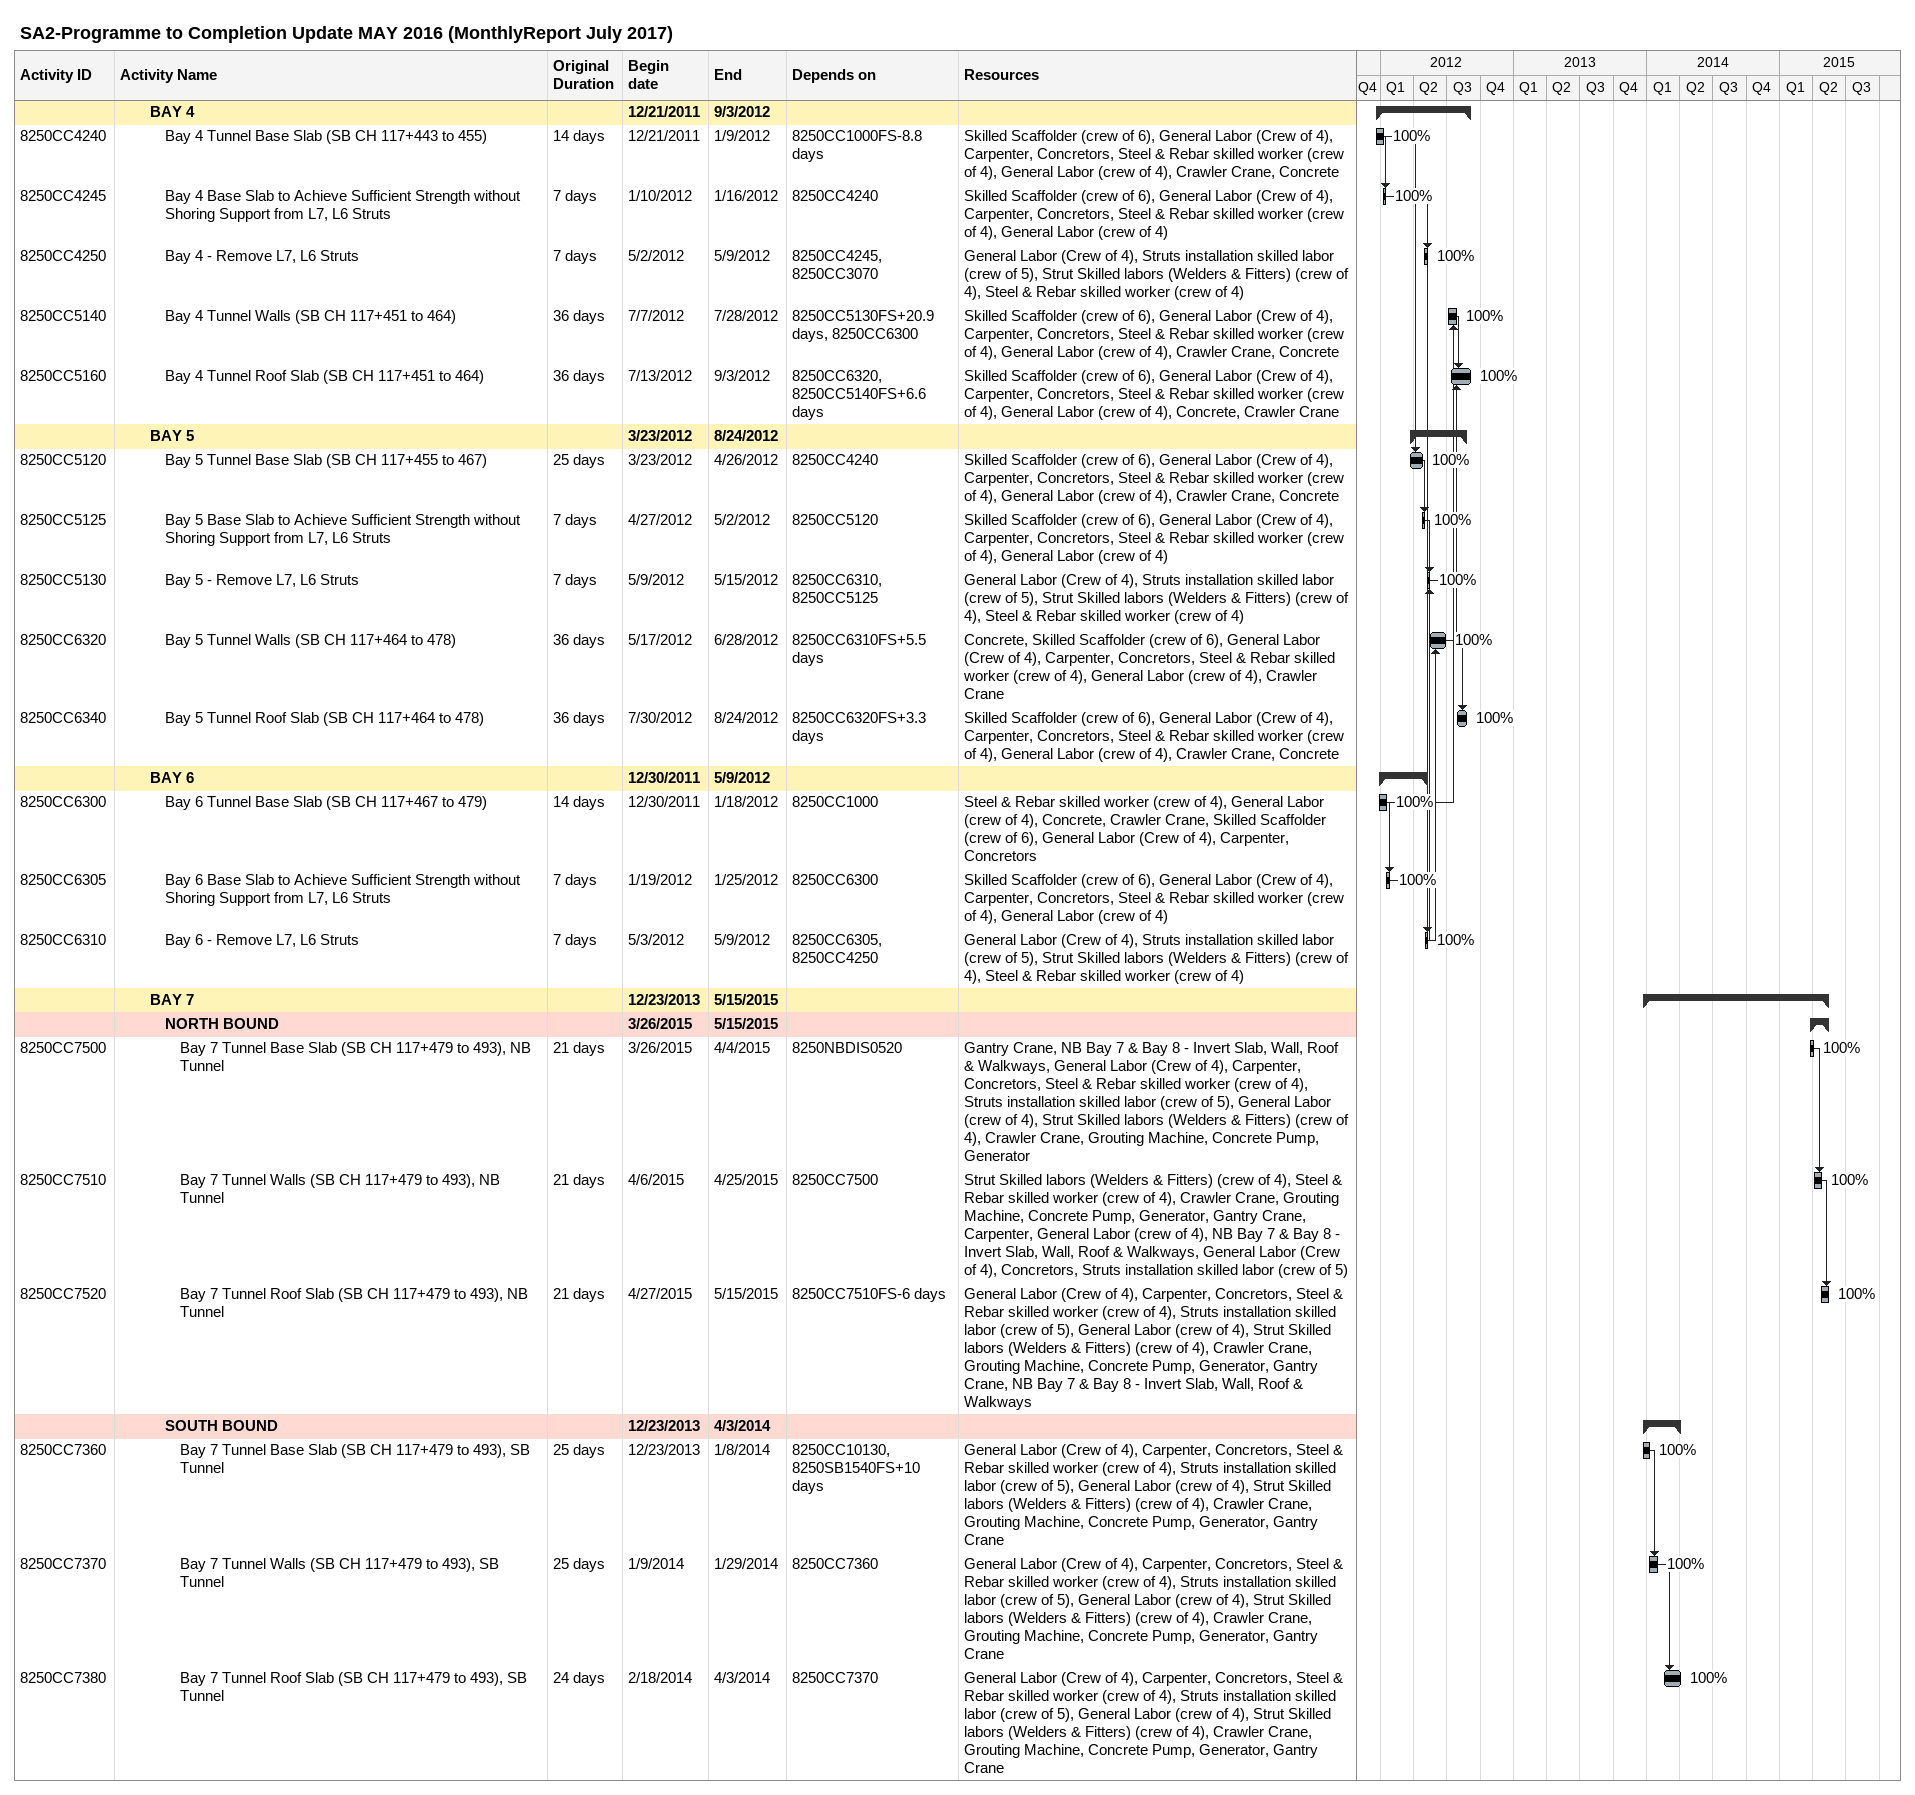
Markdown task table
SA2-Programme to Completion Update MAY 2016 (MonthlyReport July 2017)

| ID | Level | Task | Original duration | Start | Finish | Predecessors | Resources | % complete |
|---|---|---|---|---|---|---|---|---|
|  | 3 | **BAY 4** |  | 2011-12-21 | 2012-09-03 |  |  |  |
| 8250CC4240 | 4 | Bay 4 Tunnel Base Slab (SB CH 117+443 to 455) | 14d | 2011-12-21 | 2012-01-09 | 8250CC1000FS-8.8d | Skilled Scaffolder (crew of 6), General Labor (Crew of 4), Carpenter, Concretors, Steel & Rebar skilled worker (crew of 4), General Labor (crew of 4), Crawler Crane, Concrete | 100 |
| 8250CC4245 | 4 | Bay 4 Base Slab to Achieve Sufficient Strength without Shoring Support from L7, L6 Struts | 7d | 2012-01-10 | 2012-01-16 | 8250CC4240 | Skilled Scaffolder (crew of 6), General Labor (Crew of 4), Carpenter, Concretors, Steel & Rebar skilled worker (crew of 4), General Labor (crew of 4) | 100 |
| 8250CC4250 | 4 | Bay 4 - Remove L7, L6 Struts | 7d | 2012-05-02 | 2012-05-09 | 8250CC4245, 8250CC3070 | General Labor (Crew of 4), Struts installation skilled labor (crew of 5), Strut Skilled labors (Welders & Fitters) (crew of 4), Steel & Rebar skilled worker (crew of 4) | 100 |
| 8250CC5140 | 4 | Bay 4 Tunnel Walls (SB CH 117+451 to 464) | 36d | 2012-07-07 | 2012-07-28 | 8250CC5130FS+20.9d, 8250CC6300 | Skilled Scaffolder (crew of 6), General Labor (Crew of 4), Carpenter, Concretors, Steel & Rebar skilled worker (crew of 4), General Labor (crew of 4), Crawler Crane, Concrete | 100 |
| 8250CC5160 | 4 | Bay 4 Tunnel Roof Slab (SB CH 117+451 to 464) | 36d | 2012-07-13 | 2012-09-03 | 8250CC6320, 8250CC5140FS+6.6d | Skilled Scaffolder (crew of 6), General Labor (Crew of 4), Carpenter, Concretors, Steel & Rebar skilled worker (crew of 4), General Labor (crew of 4), Concrete, Crawler Crane | 100 |
|  | 3 | **BAY 5** |  | 2012-03-23 | 2012-08-24 |  |  |  |
| 8250CC5120 | 4 | Bay 5 Tunnel Base Slab (SB CH 117+455 to 467) | 25d | 2012-03-23 | 2012-04-26 | 8250CC4240 | Skilled Scaffolder (crew of 6), General Labor (Crew of 4), Carpenter, Concretors, Steel & Rebar skilled worker (crew of 4), General Labor (crew of 4), Crawler Crane, Concrete | 100 |
| 8250CC5125 | 4 | Bay 5 Base Slab to Achieve Sufficient Strength without Shoring Support from L7, L6 Struts | 7d | 2012-04-27 | 2012-05-02 | 8250CC5120 | Skilled Scaffolder (crew of 6), General Labor (Crew of 4), Carpenter, Concretors, Steel & Rebar skilled worker (crew of 4), General Labor (crew of 4) | 100 |
| 8250CC5130 | 4 | Bay 5 - Remove L7, L6 Struts | 7d | 2012-05-09 | 2012-05-15 | 8250CC6310, 8250CC5125 | General Labor (Crew of 4), Struts installation skilled labor (crew of 5), Strut Skilled labors (Welders & Fitters) (crew of 4), Steel & Rebar skilled worker (crew of 4) | 100 |
| 8250CC6320 | 4 | Bay 5 Tunnel Walls (SB CH 117+464 to 478) | 36d | 2012-05-17 | 2012-06-28 | 8250CC6310FS+5.5d | Concrete, Skilled Scaffolder (crew of 6), General Labor (Crew of 4), Carpenter, Concretors, Steel & Rebar skilled worker (crew of 4), General Labor (crew of 4), Crawler Crane | 100 |
| 8250CC6340 | 4 | Bay 5 Tunnel Roof Slab (SB CH 117+464 to 478) | 36d | 2012-07-30 | 2012-08-24 | 8250CC6320FS+3.3d | Skilled Scaffolder (crew of 6), General Labor (Crew of 4), Carpenter, Concretors, Steel & Rebar skilled worker (crew of 4), General Labor (crew of 4), Crawler Crane, Concrete | 100 |
|  | 3 | **BAY 6** |  | 2011-12-30 | 2012-05-09 |  |  |  |
| 8250CC6300 | 4 | Bay 6 Tunnel Base Slab (SB CH 117+467 to 479) | 14d | 2011-12-30 | 2012-01-18 | 8250CC1000 | Steel & Rebar skilled worker (crew of 4), General Labor (crew of 4), Concrete, Crawler Crane, Skilled Scaffolder (crew of 6), General Labor (Crew of 4), Carpenter, Concretors | 100 |
| 8250CC6305 | 4 | Bay 6 Base Slab to Achieve Sufficient Strength without Shoring Support from L7, L6 Struts | 7d | 2012-01-19 | 2012-01-25 | 8250CC6300 | Skilled Scaffolder (crew of 6), General Labor (Crew of 4), Carpenter, Concretors, Steel & Rebar skilled worker (crew of 4), General Labor (crew of 4) | 100 |
| 8250CC6310 | 4 | Bay 6 - Remove L7, L6 Struts | 7d | 2012-05-03 | 2012-05-09 | 8250CC6305, 8250CC4250 | General Labor (Crew of 4), Struts installation skilled labor (crew of 5), Strut Skilled labors (Welders & Fitters) (crew of 4), Steel & Rebar skilled worker (crew of 4) | 100 |
|  | 3 | **BAY 7** |  | 2013-12-23 | 2015-05-15 |  |  |  |
|  | 4 | **NORTH BOUND** |  | 2015-03-26 | 2015-05-15 |  |  |  |
| 8250CC7500 | 5 | Bay 7 Tunnel Base Slab (SB CH 117+479 to 493), NB Tunnel | 21d | 2015-03-26 | 2015-04-04 | 8250NBDIS0520 | Gantry Crane, NB Bay 7 & Bay 8 - Invert Slab, Wall, Roof & Walkways, General Labor (Crew of 4), Carpenter, Concretors, Steel & Rebar skilled worker (crew of 4), Struts installation skilled labor (crew of 5), General Labor (crew of 4), Strut Skilled labors (Welders & Fitters) (crew of 4), Crawler Crane, Grouting Machine, Concrete Pump, Generator | 100 |
| 8250CC7510 | 5 | Bay 7 Tunnel Walls (SB CH 117+479 to 493), NB Tunnel | 21d | 2015-04-06 | 2015-04-25 | 8250CC7500 | Strut Skilled labors (Welders & Fitters) (crew of 4), Steel & Rebar skilled worker (crew of 4), Crawler Crane, Grouting Machine, Concrete Pump, Generator, Gantry Crane, Carpenter, General Labor (crew of 4), NB Bay 7 & Bay 8 - Invert Slab, Wall, Roof & Walkways, General Labor (Crew of 4), Concretors, Struts installation skilled labor (crew of 5) | 100 |
| 8250CC7520 | 5 | Bay 7 Tunnel Roof Slab (SB CH 117+479 to 493), NB Tunnel | 21d | 2015-04-27 | 2015-05-15 | 8250CC7510FS-6d | General Labor (Crew of 4), Carpenter, Concretors, Steel & Rebar skilled worker (crew of 4), Struts installation skilled labor (crew of 5), General Labor (crew of 4), Strut Skilled labors (Welders & Fitters) (crew of 4), Crawler Crane, Grouting Machine, Concrete Pump, Generator, Gantry Crane, NB Bay 7 & Bay 8 - Invert Slab, Wall, Roof & Walkways | 100 |
|  | 4 | **SOUTH BOUND** |  | 2013-12-23 | 2014-04-03 |  |  |  |
| 8250CC7360 | 5 | Bay 7 Tunnel Base Slab (SB CH 117+479 to 493), SB Tunnel | 25d | 2013-12-23 | 2014-01-08 | 8250CC10130, 8250SB1540FS+10d | General Labor (Crew of 4), Carpenter, Concretors, Steel & Rebar skilled worker (crew of 4), Struts installation skilled labor (crew of 5), General Labor (crew of 4), Strut Skilled labors (Welders & Fitters) (crew of 4), Crawler Crane, Grouting Machine, Concrete Pump, Generator, Gantry Crane | 100 |
| 8250CC7370 | 5 | Bay 7 Tunnel Walls (SB CH 117+479 to 493), SB Tunnel | 25d | 2014-01-09 | 2014-01-29 | 8250CC7360 | General Labor (Crew of 4), Carpenter, Concretors, Steel & Rebar skilled worker (crew of 4), Struts installation skilled labor (crew of 5), General Labor (crew of 4), Strut Skilled labors (Welders & Fitters) (crew of 4), Crawler Crane, Grouting Machine, Concrete Pump, Generator, Gantry Crane | 100 |
| 8250CC7380 | 5 | Bay 7 Tunnel Roof Slab (SB CH 117+479 to 493), SB Tunnel | 24d | 2014-02-18 | 2014-04-03 | 8250CC7370 | General Labor (Crew of 4), Carpenter, Concretors, Steel & Rebar skilled worker (crew of 4), Struts installation skilled labor (crew of 5), General Labor (crew of 4), Strut Skilled labors (Welders & Fitters) (crew of 4), Crawler Crane, Grouting Machine, Concrete Pump, Generator, Gantry Crane | 100 |
